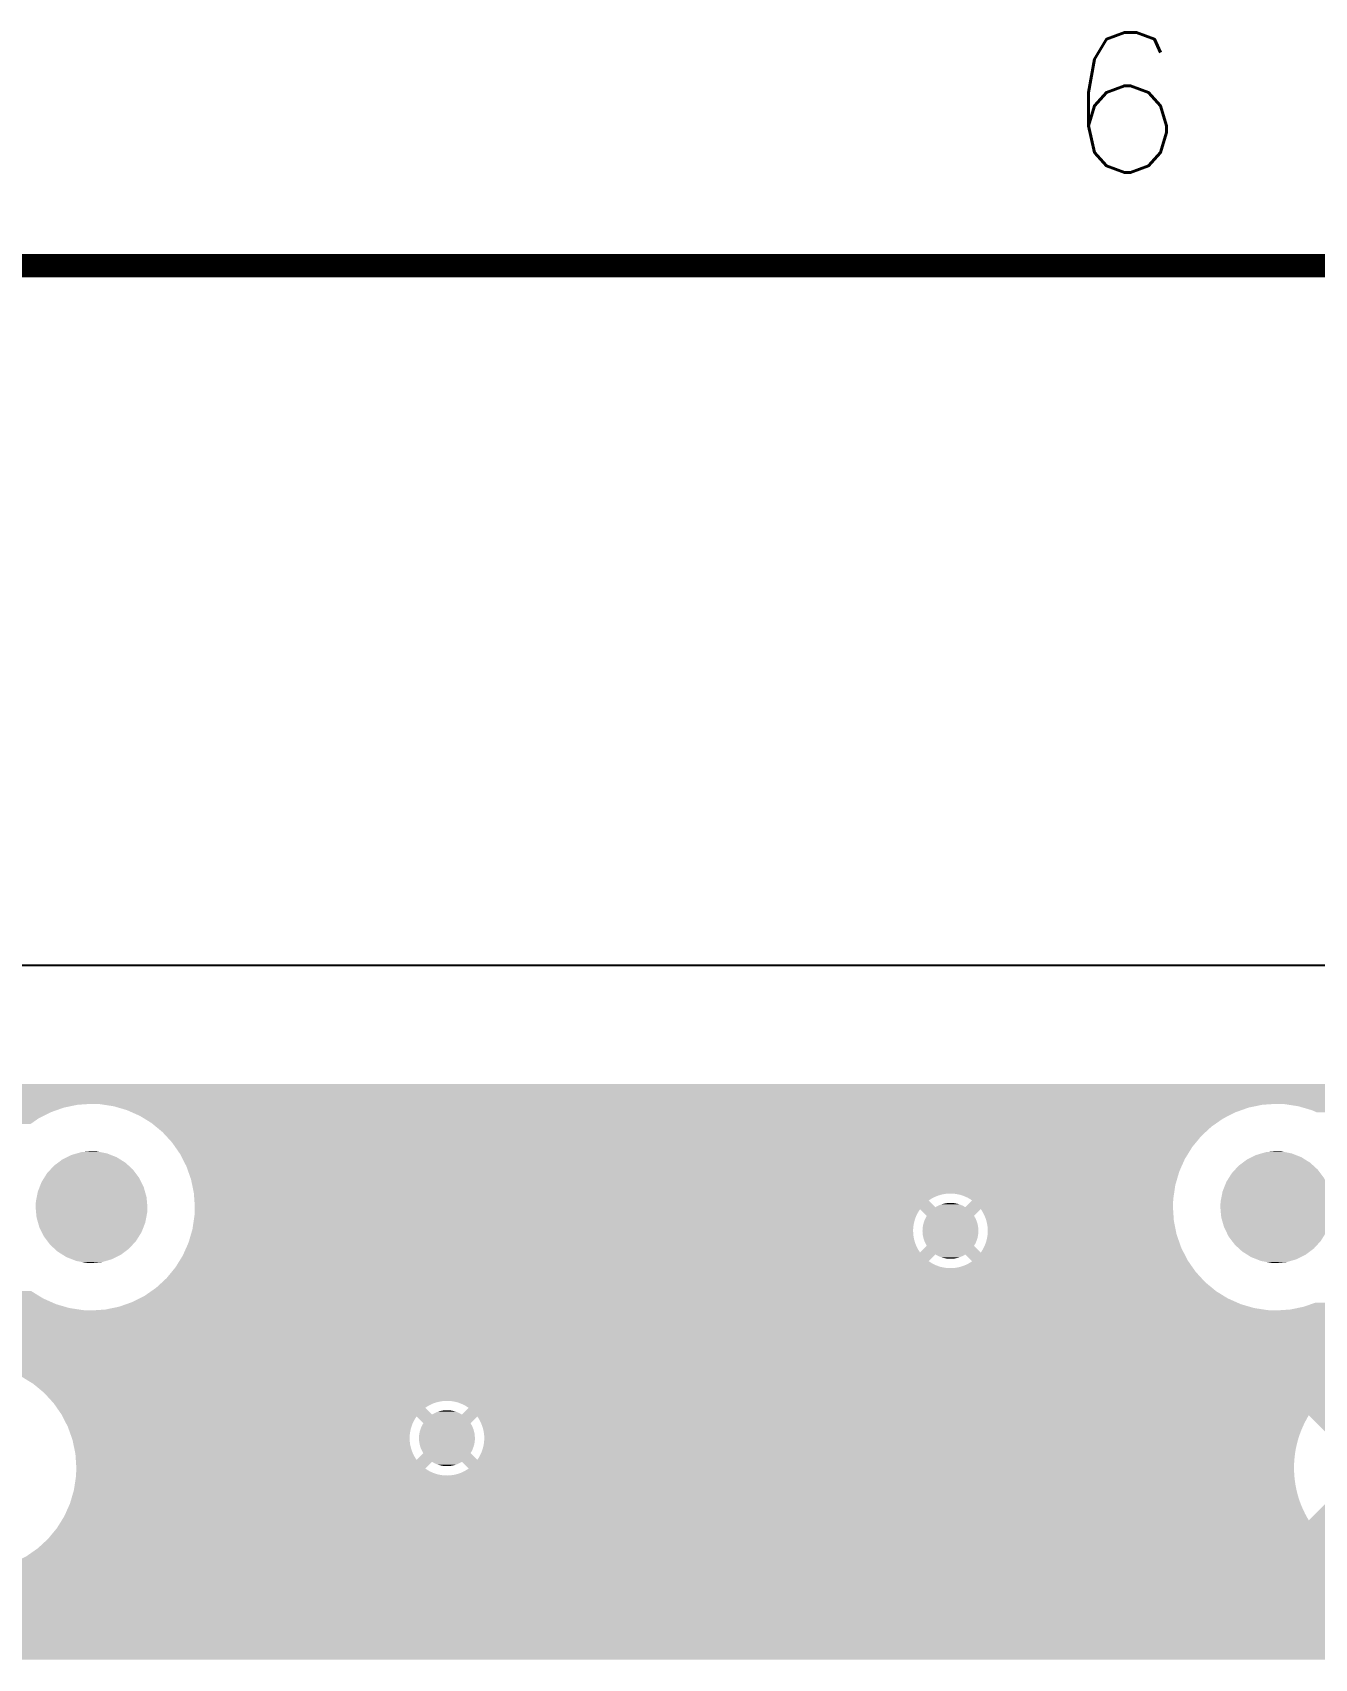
# Model space of a CAD drawing. Extents: x 295 to 953, y 10 to 290.
# Drawn here: x 736.69 to 764.18, y 255.14 to 290 of the extents above; entities that cross this region are included whole.
import ezdxf
from ezdxf.enums import TextEntityAlignment as Align

# ---------------------------------------------------------------- set-up
doc = ezdxf.new("R2010")
doc.units = 0
doc.header["$LTSCALE"] = 5
doc.header["$MEASUREMENT"] = 0
doc.layers.get('0').update_dxf_attribs({"linetype": 'CONTINUOUS', "lineweight": 25})
for name, color, linetype in [('FROMC1', 7, 'CONTINUOUS'), ('문자', 4, 'CONTINUOUS'), ('테두리', 3, 'CONTINUOUS')]:
    doc.layers.add(name, color=color, linetype=linetype)
doc.styles.get("Standard").update_dxf_attribs({"font": 'simplex.shx'})

# ---------------------------------------------------------------- blocks, each defined once
blk = doc.blocks.new('C')
at = {"layer": '테두리', "const_width": 0.5}
blk.add_lwpolyline([(15, 285), (15, 15), (405, 15), (405, 285), (15, 285)], dxfattribs=at)
at = {"layer": '문자'}
blk.add_text('6', height=3, dxfattribs=at).set_placement((283.125, 288.5), align=Align.MIDDLE)

msp = doc.modelspace()

# ---------------------------------------------------------------- linework, layer by layer
at = {"layer": 'FROMC1'}
msp.add_line((794.473, 270), (586.477, 270), dxfattribs=at)
msp.add_line((794.473, 270), (586.477, 270), dxfattribs=at)
for points in [[(728.088, 267.459), (728.088, 267.46), (779.868, 267.459), (779.867, 267.46)], [(728.159, 267.322), (728.088, 267.459), (779.868, 267.322), (779.868, 267.459)], [(728.17, 267.302), (728.159, 267.322), (776.482, 267.302), (776.693, 267.322)], [(728.19, 267.264), (728.17, 267.302), (776.353, 267.264), (776.482, 267.302)], [(728.196, 267.242), (728.19, 267.264), (776.278, 267.242), (776.353, 267.264)], [(728.225, 267.144), (728.196, 267.242), (776.09, 267.144), (776.278, 267.242)], [(728.25, 267.061), (728.225, 267.144), (775.985, 267.061), (776.09, 267.144)], [(728.252, 267.033), (728.25, 267.061), (775.95, 267.033), (775.985, 267.061)], [(728.254, 267.013), (728.252, 267.033), (737.658, 267.013), (737.958, 267.033)], [(728.26, 266.952), (728.254, 267.013), (737.365, 266.952), (737.658, 267.013)], [(738.136, 267.026), (737.958, 267.033), (763.252, 267.026), (763.358, 267.033)], [(738.224, 267.013), (738.136, 267.026), (763.058, 267.013), (763.252, 267.026)], [(738.432, 266.981), (738.224, 267.013), (762.907, 266.981), (763.058, 267.013)], [(763.536, 267.026), (763.358, 267.033), (775.941, 267.026), (775.95, 267.033)], [(763.623, 267.013), (763.536, 267.026), (775.924, 267.013), (775.941, 267.026)], [(763.832, 266.981), (763.623, 267.013), (775.898, 266.981), (775.924, 267.013)], [(728.241, 266.598), (728.257, 266.716), (736.647, 266.598), (736.815, 266.716)], [(728.257, 266.716), (728.269, 266.808), (736.815, 266.716), (736.996, 266.808)], [(728.27, 266.852), (728.26, 266.952), (737.082, 266.852), (737.365, 266.952)], [(728.269, 266.808), (728.27, 266.85), (736.996, 266.808), (737.077, 266.85)], [(728.27, 266.85), (728.27, 266.852), (737.077, 266.85), (737.082, 266.852)], [(738.533, 266.952), (738.432, 266.981), (762.765, 266.952), (762.907, 266.981)], [(738.72, 266.897), (738.533, 266.952), (762.61, 266.897), (762.765, 266.952)], [(738.821, 266.852), (738.72, 266.897), (762.482, 266.852), (762.61, 266.897)], [(738.994, 266.775), (738.821, 266.852), (762.332, 266.775), (762.482, 266.852)], [(739.091, 266.716), (738.994, 266.775), (762.215, 266.716), (762.332, 266.775)], [(739.249, 266.618), (739.091, 266.716), (762.075, 266.618), (762.215, 266.716)], [(764.12, 266.897), (763.832, 266.981), (775.826, 266.897), (775.898, 266.981)], [(764.223, 266.852), (764.12, 266.897), (775.786, 266.852), (775.826, 266.897)], [(739.338, 266.544), (739.249, 266.618), (761.969, 266.544), (762.075, 266.618)], [(739.48, 266.427), (739.338, 266.544), (761.842, 266.427), (761.969, 266.544)], [(739.56, 266.34), (739.48, 266.427), (761.749, 266.34), (761.842, 266.427)], [(739.683, 266.206), (739.56, 266.34), (761.638, 266.206), (761.749, 266.34)], [(737.526, 265.936), (737.643, 265.97), (738.375, 265.936), (738.291, 265.97)], [(737.643, 265.97), (737.738, 265.997), (738.291, 265.97), (738.15, 265.997)], [(737.738, 265.997), (737.896, 266.011), (738.15, 265.997), (738.074, 266.011)], [(737.896, 266.011), (737.958, 266.017), (738.074, 266.011), (737.958, 266.017)], [(739.751, 266.109), (739.683, 266.206), (761.558, 266.109), (761.638, 266.206)], [(739.855, 265.96), (739.751, 266.109), (761.466, 265.96), (761.558, 266.109)], [(762.926, 265.936), (763.043, 265.97), (763.775, 265.936), (763.691, 265.97)], [(763.043, 265.97), (763.138, 265.997), (763.691, 265.97), (763.55, 265.997)], [(763.138, 265.997), (763.296, 266.011), (763.55, 265.997), (763.474, 266.011)], [(763.296, 266.011), (763.358, 266.017), (763.474, 266.011), (763.358, 266.017)], [(737.003, 265.543), (737.076, 265.623), (738.906, 265.543), (738.846, 265.623)], [(737.076, 265.623), (737.152, 265.706), (738.846, 265.623), (738.756, 265.706)], [(737.152, 265.706), (737.241, 265.772), (738.756, 265.706), (738.683, 265.772)], [(737.241, 265.772), (737.328, 265.838), (738.683, 265.772), (738.577, 265.838)], [(737.328, 265.838), (737.431, 265.889), (738.577, 265.838), (738.496, 265.889)], [(737.431, 265.889), (737.526, 265.936), (738.496, 265.889), (738.375, 265.936)], [(739.909, 265.854), (739.855, 265.96), (761.4, 265.854), (761.466, 265.96)], [(739.992, 265.694), (739.909, 265.854), (761.328, 265.694), (761.4, 265.854)], [(740.032, 265.58), (739.992, 265.694), (761.278, 265.58), (761.328, 265.694)], [(762.403, 265.543), (762.476, 265.623), (764.306, 265.543), (764.246, 265.623)], [(762.476, 265.623), (762.552, 265.706), (764.246, 265.623), (764.156, 265.706)], [(762.552, 265.706), (762.641, 265.772), (764.156, 265.706), (764.083, 265.772)], [(762.641, 265.772), (762.728, 265.838), (764.083, 265.772), (763.977, 265.838)], [(762.728, 265.838), (762.831, 265.889), (763.977, 265.838), (763.896, 265.889)], [(762.831, 265.889), (762.926, 265.936), (763.896, 265.889), (763.775, 265.936)], [(736.845, 265.25), (736.886, 265.356), (739.076, 265.25), (739.023, 265.356)], [(736.886, 265.356), (736.943, 265.447), (739.023, 265.356), (738.978, 265.447)], [(736.943, 265.447), (737.003, 265.543), (738.978, 265.447), (738.906, 265.543)], [(740.092, 265.411), (740.032, 265.58), (761.229, 265.411), (761.278, 265.58)], [(740.116, 265.293), (740.092, 265.411), (761.194, 265.293), (761.229, 265.411)], [(740.152, 265.117), (740.116, 265.293), (761.168, 265.117), (761.194, 265.293)], [(762.245, 265.25), (762.286, 265.356), (764.476, 265.25), (764.423, 265.356)], [(762.286, 265.356), (762.343, 265.447), (764.423, 265.356), (764.378, 265.447)], [(762.343, 265.447), (762.403, 265.543), (764.378, 265.447), (764.306, 265.543)], [(736.759, 264.818), (736.764, 264.935), (739.156, 264.818), (739.146, 264.935)], [(736.764, 264.935), (736.784, 265.038), (739.146, 264.935), (739.136, 265.038)], [(736.784, 265.038), (736.806, 265.151), (739.136, 265.038), (739.104, 265.151)], [(736.806, 265.151), (736.845, 265.25), (739.104, 265.151), (739.076, 265.25)], [(740.153, 265.11), (740.152, 265.117), (761.167, 265.11), (761.168, 265.117)], [(740.153, 265.107), (740.153, 265.11), (756.298, 265.107), (756.355, 265.11)], [(740.153, 265.099), (740.153, 265.107), (756.242, 265.099), (756.298, 265.107)], [(740.154, 265.088), (740.153, 265.099), (756.186, 265.088), (756.242, 265.099)], [(740.155, 265.073), (740.154, 265.088), (756.131, 265.073), (756.186, 265.088)], [(740.156, 265.054), (740.155, 265.073), (756.077, 265.054), (756.131, 265.073)], [(740.158, 265.031), (740.156, 265.054), (756.025, 265.031), (756.077, 265.054)], [(740.16, 265.004), (740.158, 265.031), (755.974, 265.004), (756.025, 265.031)], [(740.162, 264.974), (740.16, 265.004), (755.926, 264.974), (755.974, 265.004)], [(740.163, 264.961), (740.162, 264.974), (755.908, 264.961), (755.926, 264.974)], [(740.172, 264.818), (740.163, 264.961), (756.051, 264.818), (755.908, 264.961)], [(756.412, 265.109), (756.355, 265.11), (761.167, 265.109), (761.167, 265.11)], [(756.469, 265.104), (756.412, 265.109), (761.166, 265.104), (761.167, 265.109)], [(756.525, 265.095), (756.469, 265.104), (761.165, 265.095), (761.166, 265.104)], [(756.581, 265.083), (756.525, 265.095), (761.163, 265.083), (761.165, 265.095)], [(756.635, 265.066), (756.581, 265.083), (761.16, 265.066), (761.163, 265.083)], [(756.688, 265.045), (756.635, 265.066), (761.157, 265.045), (761.16, 265.066)], [(756.74, 265.021), (756.688, 265.045), (761.154, 265.021), (761.157, 265.045)], [(756.694, 264.818), (756.837, 264.961), (761.143, 264.818), (761.148, 264.961)], [(756.784, 264.996), (756.74, 265.021), (761.15, 264.996), (761.154, 265.021)], [(756.79, 264.993), (756.784, 264.996), (761.15, 264.993), (761.15, 264.996)], [(756.837, 264.961), (756.79, 264.993), (761.148, 264.961), (761.15, 264.993)], [(762.159, 264.818), (762.164, 264.935), (764.556, 264.818), (764.546, 264.935)], [(762.164, 264.935), (762.184, 265.038), (764.546, 264.935), (764.536, 265.038)], [(762.184, 265.038), (762.206, 265.151), (764.536, 265.038), (764.504, 265.151)], [(762.206, 265.151), (762.245, 265.25), (764.504, 265.151), (764.476, 265.25)], [(736.769, 264.701), (736.759, 264.818), (739.151, 264.701), (739.156, 264.818)], [(736.779, 264.598), (736.769, 264.701), (739.131, 264.598), (739.151, 264.701)], [(736.811, 264.485), (736.779, 264.598), (739.109, 264.485), (739.131, 264.598)], [(740.147, 264.518), (740.155, 264.573), (755.6, 264.518), (755.617, 264.573)], [(740.155, 264.573), (740.163, 264.626), (755.617, 264.573), (755.637, 264.626)], [(740.163, 264.626), (740.165, 264.64), (755.637, 264.626), (755.644, 264.64)], [(740.165, 264.64), (740.167, 264.677), (755.644, 264.64), (755.662, 264.677)], [(740.167, 264.677), (740.169, 264.727), (755.662, 264.677), (755.69, 264.727)], [(740.169, 264.727), (740.171, 264.775), (755.69, 264.727), (755.721, 264.775)], [(740.171, 264.775), (740.172, 264.817), (761.146, 264.775), (761.143, 264.817)], [(740.172, 264.817), (740.172, 264.818), (756.052, 264.817), (756.051, 264.818)], [(740.172, 264.817), (740.172, 264.817), (756.053, 264.817), (756.052, 264.817)], [(755.866, 264.63), (755.721, 264.775), (756.879, 264.63), (757.024, 264.775)], [(755.824, 264.55), (755.841, 264.587), (756.922, 264.55), (756.904, 264.587)], [(755.841, 264.587), (755.845, 264.594), (756.904, 264.587), (756.9, 264.594)], [(755.845, 264.594), (755.866, 264.63), (756.9, 264.594), (756.879, 264.63)], [(756.053, 264.817), (756.081, 264.834), (756.693, 264.817), (756.663, 264.834)], [(756.081, 264.834), (756.096, 264.841), (756.663, 264.834), (756.65, 264.841)], [(756.096, 264.841), (756.125, 264.856), (756.65, 264.841), (756.619, 264.856)], [(756.125, 264.856), (756.141, 264.862), (756.619, 264.856), (756.605, 264.862)], [(756.141, 264.862), (756.171, 264.875), (756.605, 264.862), (756.573, 264.875)], [(756.171, 264.875), (756.188, 264.88), (756.573, 264.875), (756.559, 264.88)], [(756.188, 264.88), (756.218, 264.889), (756.559, 264.88), (756.525, 264.889)], [(756.218, 264.889), (756.236, 264.893), (756.525, 264.889), (756.511, 264.893)], [(756.236, 264.893), (756.266, 264.9), (756.511, 264.893), (756.476, 264.9)], [(756.266, 264.9), (756.285, 264.903), (756.476, 264.9), (756.463, 264.903)], [(756.285, 264.903), (756.315, 264.907), (756.463, 264.903), (756.426, 264.907)], [(756.315, 264.907), (756.339, 264.908), (756.426, 264.907), (756.414, 264.908)], [(756.339, 264.908), (756.365, 264.909), (756.414, 264.908), (756.365, 264.909)], [(756.693, 264.817), (756.694, 264.818), (761.143, 264.817), (761.143, 264.818)], [(757.046, 264.742), (757.024, 264.775), (761.148, 264.742), (761.146, 264.775)], [(757.075, 264.693), (757.046, 264.742), (761.151, 264.693), (761.148, 264.742)], [(757.101, 264.642), (757.075, 264.693), (761.155, 264.642), (761.151, 264.693)], [(757.122, 264.589), (757.101, 264.642), (761.158, 264.589), (761.155, 264.642)], [(757.14, 264.535), (757.122, 264.589), (761.162, 264.535), (761.158, 264.589)], [(762.169, 264.701), (762.159, 264.818), (764.551, 264.701), (764.556, 264.818)], [(762.179, 264.598), (762.169, 264.701), (764.531, 264.598), (764.551, 264.701)], [(762.211, 264.485), (762.179, 264.598), (764.509, 264.485), (764.531, 264.598)], [(736.839, 264.386), (736.811, 264.485), (739.071, 264.386), (739.109, 264.485)], [(736.892, 264.28), (736.839, 264.386), (739.029, 264.28), (739.071, 264.386)], [(736.937, 264.189), (736.892, 264.28), (738.972, 264.189), (739.029, 264.28)], [(740.073, 264.179), (740.09, 264.236), (755.583, 264.179), (755.576, 264.236)], [(740.09, 264.236), (740.106, 264.292), (755.576, 264.236), (755.573, 264.292)], [(740.106, 264.292), (740.121, 264.343), (755.573, 264.292), (755.573, 264.343)], [(740.121, 264.343), (740.122, 264.349), (755.573, 264.343), (755.573, 264.349)], [(740.122, 264.349), (740.13, 264.406), (755.573, 264.349), (755.578, 264.406)], [(740.13, 264.406), (740.139, 264.463), (755.578, 264.406), (755.587, 264.463)], [(740.139, 264.463), (740.147, 264.518), (755.587, 264.463), (755.6, 264.518)], [(755.773, 264.31), (755.775, 264.351), (756.972, 264.31), (756.97, 264.351)], [(755.775, 264.269), (755.773, 264.31), (756.971, 264.269), (756.972, 264.31)], [(755.775, 264.359), (755.78, 264.4), (756.97, 264.359), (756.965, 264.4)], [(755.775, 264.351), (755.775, 264.359), (756.97, 264.351), (756.97, 264.359)], [(755.775, 264.261), (755.775, 264.269), (756.97, 264.261), (756.971, 264.269)], [(755.78, 264.22), (755.775, 264.261), (756.965, 264.22), (756.97, 264.261)], [(755.78, 264.4), (755.782, 264.408), (756.965, 264.4), (756.964, 264.408)], [(755.782, 264.408), (755.789, 264.449), (756.964, 264.408), (756.955, 264.449)], [(755.789, 264.449), (755.792, 264.457), (756.955, 264.449), (756.954, 264.457)], [(755.792, 264.457), (755.803, 264.496), (756.954, 264.457), (756.942, 264.496)], [(755.803, 264.496), (755.806, 264.504), (756.942, 264.496), (756.94, 264.504)], [(755.806, 264.504), (755.82, 264.543), (756.94, 264.504), (756.925, 264.543)], [(755.82, 264.543), (755.824, 264.55), (756.925, 264.543), (756.922, 264.55)], [(757.144, 264.519), (757.14, 264.535), (761.163, 264.519), (761.162, 264.535)], [(757.154, 264.48), (757.144, 264.519), (761.171, 264.48), (761.163, 264.519)], [(757.165, 264.424), (757.154, 264.48), (761.183, 264.424), (761.171, 264.48)], [(757.171, 264.367), (757.165, 264.424), (761.194, 264.367), (761.183, 264.424)], [(757.167, 264.214), (757.168, 264.225), (761.228, 264.214), (761.223, 264.225)], [(757.168, 264.225), (757.172, 264.271), (761.223, 264.225), (761.214, 264.271)], [(757.173, 264.31), (757.171, 264.367), (761.206, 264.31), (761.194, 264.367)], [(757.172, 264.271), (757.173, 264.31), (761.214, 264.271), (761.206, 264.31)], [(762.239, 264.386), (762.211, 264.485), (764.471, 264.386), (764.509, 264.485)], [(762.292, 264.28), (762.239, 264.386), (764.429, 264.28), (764.471, 264.386)], [(762.337, 264.189), (762.292, 264.28), (764.372, 264.189), (764.429, 264.28)], [(737.009, 264.093), (736.937, 264.189), (738.912, 264.093), (738.972, 264.189)], [(737.07, 264.013), (737.009, 264.093), (738.839, 264.013), (738.912, 264.093)], [(737.16, 263.93), (737.07, 264.013), (738.763, 263.93), (738.839, 264.013)], [(737.232, 263.864), (737.16, 263.93), (738.675, 263.864), (738.763, 263.93)], [(739.951, 263.863), (739.973, 263.912), (755.709, 263.863), (755.679, 263.912)], [(739.973, 263.912), (739.996, 263.962), (755.679, 263.912), (755.652, 263.962)], [(739.996, 263.962), (740.019, 264.015), (755.652, 263.962), (755.629, 264.015)], [(740.019, 264.015), (740.037, 264.056), (755.629, 264.015), (755.614, 264.056)], [(740.037, 264.056), (740.041, 264.068), (755.614, 264.056), (755.61, 264.068)], [(740.041, 264.068), (740.057, 264.123), (755.61, 264.068), (755.595, 264.123)], [(740.057, 264.123), (740.073, 264.179), (755.595, 264.123), (755.583, 264.179)], [(755.721, 263.845), (755.866, 263.99), (757.024, 263.845), (756.879, 263.99)], [(755.781, 264.212), (755.78, 264.22), (756.964, 264.212), (756.965, 264.22)], [(755.79, 264.171), (755.781, 264.212), (756.956, 264.171), (756.964, 264.212)], [(755.791, 264.163), (755.79, 264.171), (756.954, 264.163), (756.956, 264.171)], [(755.803, 264.124), (755.791, 264.163), (756.942, 264.124), (756.954, 264.163)], [(755.805, 264.116), (755.803, 264.124), (756.939, 264.116), (756.942, 264.124)], [(755.82, 264.077), (755.805, 264.116), (756.925, 264.077), (756.939, 264.116)], [(755.823, 264.07), (755.82, 264.077), (756.922, 264.07), (756.925, 264.077)], [(755.841, 264.033), (755.823, 264.07), (756.904, 264.033), (756.922, 264.07)], [(755.845, 264.026), (755.841, 264.033), (756.9, 264.026), (756.904, 264.033)], [(755.866, 263.99), (755.845, 264.026), (756.879, 263.99), (756.9, 264.026)], [(757.024, 263.845), (757.055, 263.893), (761.373, 263.845), (761.348, 263.893)], [(757.055, 263.893), (757.083, 263.942), (761.348, 263.893), (761.323, 263.942)], [(757.083, 263.943), (757.108, 263.994), (761.323, 263.943), (761.305, 263.994)], [(757.083, 263.942), (757.083, 263.943), (761.323, 263.942), (761.323, 263.943)], [(757.108, 263.994), (757.128, 264.047), (761.305, 263.994), (761.286, 264.047)], [(757.128, 264.047), (757.145, 264.102), (761.286, 264.047), (761.267, 264.102)], [(757.145, 264.102), (757.158, 264.157), (761.267, 264.102), (761.247, 264.157)], [(757.158, 264.157), (757.167, 264.214), (761.247, 264.157), (761.228, 264.214)], [(762.409, 264.093), (762.337, 264.189), (764.312, 264.093), (764.372, 264.189)], [(762.47, 264.013), (762.409, 264.093), (764.239, 264.013), (764.312, 264.093)], [(762.56, 263.93), (762.47, 264.013), (764.163, 263.93), (764.239, 264.013)], [(762.632, 263.864), (762.56, 263.93), (764.075, 263.864), (764.163, 263.93)], [(737.338, 263.798), (737.232, 263.864), (738.587, 263.798), (738.675, 263.864)], [(737.419, 263.747), (737.338, 263.798), (738.485, 263.747), (738.587, 263.798)], [(737.54, 263.7), (737.419, 263.747), (738.389, 263.7), (738.485, 263.747)], [(737.624, 263.666), (737.54, 263.7), (738.272, 263.666), (738.389, 263.7)], [(737.765, 263.639), (737.624, 263.666), (738.177, 263.639), (738.272, 263.666)], [(737.841, 263.625), (737.765, 263.639), (738.019, 263.625), (738.177, 263.639)], [(737.958, 263.619), (737.841, 263.625), (737.958, 263.619), (738.019, 263.625)], [(739.748, 263.516), (739.755, 263.525), (756.276, 263.516), (756.22, 263.525)], [(739.755, 263.525), (739.757, 263.527), (756.22, 263.525), (756.211, 263.527)], [(739.757, 263.527), (739.764, 263.537), (756.211, 263.527), (756.164, 263.537)], [(739.764, 263.537), (739.774, 263.554), (756.164, 263.537), (756.11, 263.554)], [(739.774, 263.554), (739.787, 263.575), (756.11, 263.554), (756.057, 263.575)], [(739.787, 263.575), (739.802, 263.599), (756.057, 263.575), (756.005, 263.599)], [(739.802, 263.599), (739.819, 263.627), (756.005, 263.599), (755.956, 263.627)], [(739.819, 263.627), (739.839, 263.659), (755.956, 263.627), (755.908, 263.659)], [(739.839, 263.659), (739.915, 263.782), (755.908, 263.659), (756.031, 263.782)], [(739.915, 263.782), (739.925, 263.803), (756.031, 263.782), (756.052, 263.803)], [(739.925, 263.803), (739.943, 263.845), (761.395, 263.803), (761.373, 263.845)], [(739.925, 263.803), (739.925, 263.803), (756.052, 263.803), (756.053, 263.803)], [(739.943, 263.845), (739.951, 263.863), (755.721, 263.845), (755.709, 263.863)], [(756.082, 263.786), (756.053, 263.803), (756.664, 263.786), (756.693, 263.803)], [(756.095, 263.779), (756.082, 263.786), (756.649, 263.779), (756.664, 263.786)], [(756.126, 263.764), (756.095, 263.779), (756.62, 263.764), (756.649, 263.779)], [(756.14, 263.758), (756.126, 263.764), (756.604, 263.758), (756.62, 263.764)], [(756.172, 263.745), (756.14, 263.758), (756.574, 263.745), (756.604, 263.758)], [(756.186, 263.74), (756.172, 263.745), (756.557, 263.74), (756.574, 263.745)], [(756.22, 263.731), (756.186, 263.74), (756.527, 263.731), (756.557, 263.74)], [(756.234, 263.727), (756.22, 263.731), (756.509, 263.727), (756.527, 263.731)], [(756.269, 263.72), (756.234, 263.727), (756.479, 263.72), (756.509, 263.727)], [(756.282, 263.717), (756.269, 263.72), (756.46, 263.717), (756.479, 263.72)], [(756.319, 263.713), (756.282, 263.717), (756.43, 263.713), (756.46, 263.717)], [(756.331, 263.712), (756.319, 263.713), (756.406, 263.712), (756.43, 263.713)], [(756.38, 263.711), (756.331, 263.712), (756.38, 263.711), (756.406, 263.712)], [(756.504, 263.521), (756.559, 263.532), (761.568, 263.521), (761.56, 263.532)], [(756.559, 263.532), (756.614, 263.547), (761.56, 263.532), (761.55, 263.547)], [(756.614, 263.547), (756.668, 263.566), (761.55, 263.547), (761.536, 263.566)], [(756.668, 263.566), (756.72, 263.589), (761.536, 263.566), (761.52, 263.589)], [(756.82, 263.676), (756.693, 263.803), (761.46, 263.676), (761.395, 263.803)], [(756.72, 263.589), (756.771, 263.616), (761.52, 263.589), (761.502, 263.616)], [(756.771, 263.616), (756.819, 263.646), (761.502, 263.616), (761.481, 263.646)], [(756.819, 263.646), (756.837, 263.659), (761.481, 263.646), (761.472, 263.659)], [(756.837, 263.659), (756.82, 263.676), (761.472, 263.659), (761.46, 263.676)], [(762.738, 263.798), (762.632, 263.864), (763.987, 263.798), (764.075, 263.864)], [(762.819, 263.747), (762.738, 263.798), (763.885, 263.747), (763.987, 263.798)], [(762.94, 263.7), (762.819, 263.747), (763.789, 263.7), (763.885, 263.747)], [(763.024, 263.666), (762.94, 263.7), (763.672, 263.666), (763.789, 263.7)], [(763.165, 263.639), (763.024, 263.666), (763.577, 263.639), (763.672, 263.666)], [(763.241, 263.625), (763.165, 263.639), (763.419, 263.625), (763.577, 263.639)], [(763.358, 263.619), (763.241, 263.625), (763.358, 263.619), (763.419, 263.625)], [(739.346, 263.092), (739.473, 263.209), (761.977, 263.092), (761.835, 263.209)], [(739.473, 263.209), (739.566, 263.295), (761.835, 263.209), (761.756, 263.295)], [(739.566, 263.295), (739.677, 263.43), (761.756, 263.295), (761.632, 263.43)], [(739.677, 263.43), (739.743, 263.51), (761.632, 263.43), (761.576, 263.51)], [(739.743, 263.51), (739.744, 263.511), (756.39, 263.51), (756.333, 263.511)], [(739.744, 263.511), (739.748, 263.516), (756.333, 263.511), (756.276, 263.516)], [(756.39, 263.51), (756.447, 263.513), (761.576, 263.51), (761.573, 263.513)], [(756.447, 263.513), (756.504, 263.521), (761.573, 263.513), (761.568, 263.521)], [(698.193, 262.784), (698.343, 262.861), (737.094, 262.784), (736.921, 262.861)], [(698.343, 262.861), (698.46, 262.92), (736.921, 262.861), (736.824, 262.92)], [(698.46, 262.92), (698.6, 263.018), (736.824, 262.92), (736.666, 263.018)], [(738.833, 262.784), (738.983, 262.861), (762.494, 262.784), (762.321, 262.861)], [(738.983, 262.861), (739.1, 262.92), (762.321, 262.861), (762.224, 262.92)], [(739.1, 262.92), (739.24, 263.018), (762.224, 262.92), (762.066, 263.018)], [(739.24, 263.018), (739.346, 263.092), (762.066, 263.018), (761.977, 263.092)], [(659.345, 262.597), (659.345, 262.603), (774.536, 262.597), (774.516, 262.603)], [(659.345, 262.568), (659.345, 262.597), (774.746, 262.568), (774.536, 262.597)], [(659.345, 262.242), (659.345, 262.568), (779.868, 262.242), (779.868, 262.568)], [(659.345, 262.568), (659.345, 262.568), (774.788, 262.568), (774.746, 262.568)], [(697.318, 262.603), (697.423, 262.61), (737.958, 262.603), (737.779, 262.61)], [(697.423, 262.61), (697.617, 262.623), (737.779, 262.61), (737.692, 262.623)], [(697.617, 262.623), (697.768, 262.655), (737.692, 262.623), (737.483, 262.655)], [(697.768, 262.655), (697.91, 262.684), (737.483, 262.655), (737.382, 262.684)], [(697.91, 262.684), (698.065, 262.739), (737.382, 262.684), (737.195, 262.739)], [(698.065, 262.739), (698.193, 262.784), (737.195, 262.739), (737.094, 262.784)], [(737.958, 262.603), (738.063, 262.61), (763.358, 262.603), (763.179, 262.61)], [(738.063, 262.61), (738.257, 262.623), (763.179, 262.61), (763.092, 262.623)], [(738.257, 262.623), (738.408, 262.655), (763.092, 262.623), (762.883, 262.655)], [(738.408, 262.655), (738.55, 262.684), (762.883, 262.655), (762.782, 262.684)], [(738.55, 262.684), (738.705, 262.739), (762.782, 262.684), (762.595, 262.739)], [(738.705, 262.739), (738.833, 262.784), (762.595, 262.739), (762.494, 262.784)], [(763.358, 262.603), (763.657, 262.623), (774.516, 262.603), (774.456, 262.623)], [(763.657, 262.623), (763.855, 262.664), (774.456, 262.623), (774.335, 262.664)], [(763.855, 262.664), (763.95, 262.684), (774.335, 262.664), (774.3, 262.684)], [(763.95, 262.684), (764.192, 262.769), (774.3, 262.684), (774.151, 262.769)], [(659.345, 262.222), (659.345, 262.242), (776.482, 262.222), (776.693, 262.242)], [(659.345, 262.162), (659.345, 262.222), (776.278, 262.162), (776.482, 262.222)], [(659.345, 262.064), (659.345, 262.162), (776.09, 262.064), (776.278, 262.162)], [(659.345, 261.933), (659.345, 262.064), (775.924, 261.933), (776.09, 262.064)], [(659.345, 261.772), (659.345, 261.933), (775.786, 261.772), (775.924, 261.933)], [(659.345, 261.588), (659.345, 261.772), (775.682, 261.588), (775.786, 261.772)], [(659.345, 261.445), (659.345, 261.588), (775.634, 261.445), (775.682, 261.588)], [(735.596, 261.438), (735.418, 261.445), (775.631, 261.438), (775.634, 261.445)], [(735.892, 261.393), (735.596, 261.438), (775.616, 261.393), (775.631, 261.438)], [(735.908, 261.389), (735.892, 261.393), (775.615, 261.389), (775.616, 261.393)], [(735.92, 261.385), (735.908, 261.389), (765.769, 261.385), (765.863, 261.389)], [(735.947, 261.378), (735.92, 261.385), (765.676, 261.378), (765.769, 261.385)], [(735.986, 261.366), (735.947, 261.378), (765.583, 261.366), (765.676, 261.378)], [(736.04, 261.35), (735.986, 261.366), (765.49, 261.35), (765.583, 261.366)], [(736.108, 261.331), (736.04, 261.35), (765.399, 261.331), (765.49, 261.35)], [(736.18, 261.309), (736.108, 261.331), (765.318, 261.309), (765.399, 261.331)], [(736.186, 261.307), (736.18, 261.309), (765.308, 261.307), (765.318, 261.309)], [(736.247, 261.279), (736.186, 261.307), (765.219, 261.279), (765.308, 261.307)], [(736.318, 261.248), (736.247, 261.279), (765.13, 261.248), (765.219, 261.279)], [(736.397, 261.213), (736.318, 261.248), (765.044, 261.213), (765.13, 261.248)], [(736.454, 261.187), (736.397, 261.213), (764.988, 261.187), (765.044, 261.213)], [(736.476, 261.174), (736.454, 261.187), (764.958, 261.174), (764.988, 261.187)], [(736.544, 261.131), (736.476, 261.174), (764.875, 261.131), (764.958, 261.174)], [(736.619, 261.085), (736.544, 261.131), (764.793, 261.085), (764.875, 261.131)], [(736.639, 261.073), (736.619, 261.085), (764.773, 261.073), (764.793, 261.085)], [(736.709, 261.03), (736.639, 261.073), (764.816, 261.03), (764.773, 261.073)], [(736.94, 260.839), (736.709, 261.03), (765.007, 260.839), (764.816, 261.03)], [(737.068, 260.7), (736.94, 260.839), (765.146, 260.7), (765.007, 260.839)], [(737.1, 260.665), (737.068, 260.7), (775.695, 260.665), (775.676, 260.7)], [(737.103, 260.662), (737.1, 260.665), (745.503, 260.662), (745.56, 260.665)], [(737.11, 260.654), (737.103, 260.662), (745.447, 260.654), (745.503, 260.662)], [(737.121, 260.643), (737.11, 260.654), (745.391, 260.643), (745.447, 260.654)], [(737.135, 260.628), (737.121, 260.643), (745.336, 260.628), (745.391, 260.643)], [(737.143, 260.618), (737.135, 260.628), (745.309, 260.618), (745.336, 260.628)], [(737.15, 260.609), (737.143, 260.618), (745.282, 260.609), (745.309, 260.618)], [(737.166, 260.586), (737.15, 260.609), (745.23, 260.586), (745.282, 260.609)], [(737.185, 260.559), (737.166, 260.586), (745.179, 260.559), (745.23, 260.586)], [(737.206, 260.529), (737.185, 260.559), (745.131, 260.529), (745.179, 260.559)], [(737.215, 260.516), (737.206, 260.529), (745.113, 260.516), (745.131, 260.529)], [(737.315, 260.372), (737.215, 260.516), (745.257, 260.372), (745.113, 260.516)], [(745.258, 260.372), (745.286, 260.389), (745.898, 260.372), (745.868, 260.389)], [(745.286, 260.389), (745.301, 260.396), (745.868, 260.389), (745.855, 260.396)], [(745.301, 260.396), (745.33, 260.411), (745.855, 260.396), (745.824, 260.411)], [(745.33, 260.411), (745.346, 260.417), (745.824, 260.411), (745.81, 260.417)], [(745.346, 260.417), (745.376, 260.43), (745.81, 260.417), (745.778, 260.43)], [(745.376, 260.43), (745.393, 260.435), (745.778, 260.43), (745.764, 260.435)], [(745.393, 260.435), (745.423, 260.444), (745.764, 260.435), (745.73, 260.444)], [(745.423, 260.444), (745.441, 260.448), (745.73, 260.444), (745.716, 260.448)], [(745.441, 260.448), (745.471, 260.455), (745.716, 260.448), (745.681, 260.455)], [(745.471, 260.455), (745.49, 260.458), (745.681, 260.455), (745.668, 260.458)], [(745.49, 260.458), (745.52, 260.462), (745.668, 260.458), (745.631, 260.462)], [(745.52, 260.462), (745.544, 260.463), (745.631, 260.462), (745.619, 260.463)], [(745.544, 260.463), (745.57, 260.464), (745.619, 260.463), (745.57, 260.464)], [(745.617, 260.664), (745.56, 260.665), (775.695, 260.664), (775.695, 260.665)], [(745.674, 260.659), (745.617, 260.664), (775.697, 260.659), (775.695, 260.664)], [(745.73, 260.65), (745.674, 260.659), (775.702, 260.65), (775.697, 260.659)], [(745.786, 260.638), (745.73, 260.65), (775.709, 260.638), (775.702, 260.65)], [(745.84, 260.621), (745.786, 260.638), (775.717, 260.621), (775.709, 260.638)], [(745.893, 260.6), (745.84, 260.621), (775.728, 260.6), (775.717, 260.621)], [(745.945, 260.576), (745.893, 260.6), (775.741, 260.576), (775.728, 260.6)], [(745.898, 260.372), (746.042, 260.516), (775.891, 260.372), (775.776, 260.516)], [(745.995, 260.548), (745.945, 260.576), (775.755, 260.548), (775.741, 260.576)], [(746.017, 260.533), (745.995, 260.548), (775.763, 260.533), (775.755, 260.548)], [(746.042, 260.516), (746.017, 260.533), (775.776, 260.516), (775.763, 260.533)], [(737.318, 260.367), (737.315, 260.372), (775.895, 260.367), (775.891, 260.372)], [(737.315, 260.372), (737.315, 260.372), (745.258, 260.372), (745.257, 260.372)], [(737.324, 260.355), (737.318, 260.367), (775.909, 260.355), (775.895, 260.367)], [(737.337, 260.33), (737.324, 260.355), (764.04, 260.33), (764.055, 260.355)], [(737.361, 260.282), (737.337, 260.33), (744.895, 260.282), (744.926, 260.33)], [(737.387, 260.232), (737.361, 260.282), (744.867, 260.232), (744.895, 260.282)], [(737.413, 260.181), (737.387, 260.232), (744.842, 260.181), (744.867, 260.232)], [(737.441, 260.128), (737.413, 260.181), (744.822, 260.128), (744.842, 260.181)], [(737.452, 260.106), (737.441, 260.128), (744.815, 260.106), (744.822, 260.128)], [(737.463, 260.073), (737.452, 260.106), (744.805, 260.073), (744.815, 260.106)], [(737.483, 260.018), (737.463, 260.073), (744.792, 260.018), (744.805, 260.073)], [(745.071, 260.185), (744.926, 260.33), (746.084, 260.185), (746.229, 260.33)], [(744.997, 260.012), (745.008, 260.051), (746.159, 260.012), (746.147, 260.051)], [(745.008, 260.051), (745.011, 260.059), (746.147, 260.051), (746.145, 260.059)], [(745.011, 260.059), (745.025, 260.098), (746.145, 260.059), (746.13, 260.098)], [(745.025, 260.098), (745.029, 260.105), (746.13, 260.098), (746.127, 260.105)], [(745.029, 260.105), (745.046, 260.142), (746.127, 260.105), (746.109, 260.142)], [(745.046, 260.142), (745.05, 260.149), (746.109, 260.142), (746.105, 260.149)], [(745.05, 260.149), (745.071, 260.185), (746.105, 260.149), (746.084, 260.185)], [(746.251, 260.297), (746.229, 260.33), (764.021, 260.297), (764.04, 260.33)], [(746.265, 260.274), (746.251, 260.297), (764.008, 260.274), (764.021, 260.297)], [(746.28, 260.248), (746.265, 260.274), (763.994, 260.248), (764.008, 260.274)], [(746.306, 260.197), (746.28, 260.248), (763.967, 260.197), (763.994, 260.248)], [(746.308, 260.191), (746.306, 260.197), (763.964, 260.191), (763.967, 260.197)], [(746.327, 260.144), (746.308, 260.191), (763.942, 260.144), (763.964, 260.191)], [(746.34, 260.106), (746.327, 260.144), (763.924, 260.106), (763.942, 260.144)], [(746.345, 260.09), (746.34, 260.106), (763.918, 260.09), (763.924, 260.106)], [(746.359, 260.035), (746.345, 260.09), (763.894, 260.035), (763.918, 260.09)], [(764.428, 259.982), (764.055, 260.355), (767.368, 259.982), (767.74, 260.355)], [(737.503, 259.961), (737.483, 260.018), (744.783, 259.961), (744.792, 260.018)], [(737.523, 259.904), (737.503, 259.961), (744.778, 259.904), (744.783, 259.961)], [(737.543, 259.847), (737.523, 259.904), (744.778, 259.847), (744.778, 259.904)], [(737.552, 259.823), (737.543, 259.847), (744.779, 259.823), (744.778, 259.847)], [(737.558, 259.791), (737.552, 259.823), (744.781, 259.791), (744.779, 259.823)], [(737.57, 259.734), (737.558, 259.791), (744.788, 259.734), (744.781, 259.791)], [(737.581, 259.678), (737.57, 259.734), (744.8, 259.678), (744.788, 259.734)], [(744.978, 259.865), (744.98, 259.906), (746.177, 259.865), (746.175, 259.906)], [(744.98, 259.824), (744.978, 259.865), (746.176, 259.824), (746.177, 259.865)], [(744.98, 259.914), (744.985, 259.955), (746.175, 259.914), (746.17, 259.955)], [(744.98, 259.906), (744.98, 259.914), (746.175, 259.906), (746.175, 259.914)], [(744.98, 259.816), (744.98, 259.824), (746.175, 259.816), (746.176, 259.824)], [(744.985, 259.775), (744.98, 259.816), (746.17, 259.775), (746.175, 259.816)], [(744.985, 259.955), (744.987, 259.963), (746.17, 259.955), (746.169, 259.963)], [(744.986, 259.767), (744.985, 259.775), (746.169, 259.767), (746.17, 259.775)], [(744.995, 259.726), (744.986, 259.767), (746.161, 259.726), (746.169, 259.767)], [(744.987, 259.963), (744.994, 260.004), (746.169, 259.963), (746.16, 260.004)], [(744.994, 260.004), (744.997, 260.012), (746.16, 260.004), (746.159, 260.012)], [(744.996, 259.718), (744.995, 259.726), (746.159, 259.718), (746.161, 259.726)], [(745.008, 259.679), (744.996, 259.718), (746.147, 259.679), (746.159, 259.718)], [(746.351, 259.661), (746.363, 259.712), (763.782, 259.661), (763.794, 259.712)], [(746.362, 260.019), (746.359, 260.035), (763.888, 260.019), (763.894, 260.035)], [(746.37, 259.979), (746.362, 260.019), (763.873, 259.979), (763.888, 260.019)], [(746.363, 259.712), (746.369, 259.752), (763.794, 259.712), (763.803, 259.752)], [(746.369, 259.752), (746.372, 259.769), (763.803, 259.752), (763.807, 259.769)], [(746.375, 259.932), (746.37, 259.979), (763.856, 259.932), (763.873, 259.979)], [(746.372, 259.769), (746.377, 259.826), (763.807, 259.769), (763.823, 259.826)], [(746.376, 259.922), (746.375, 259.932), (763.853, 259.922), (763.856, 259.932)], [(746.378, 259.865), (746.376, 259.922), (763.834, 259.865), (763.853, 259.922)], [(746.377, 259.842), (746.378, 259.865), (763.827, 259.842), (763.834, 259.865)], [(746.377, 259.826), (746.377, 259.842), (763.823, 259.826), (763.827, 259.842)], [(737.593, 259.623), (737.581, 259.678), (744.815, 259.623), (744.8, 259.678)], [(737.604, 259.57), (737.593, 259.623), (744.834, 259.57), (744.815, 259.623)], [(737.612, 259.529), (737.604, 259.57), (744.852, 259.529), (744.834, 259.57)], [(737.613, 259.517), (737.612, 259.529), (744.857, 259.517), (744.852, 259.529)], [(737.616, 259.467), (737.613, 259.517), (744.884, 259.467), (744.857, 259.517)], [(737.62, 259.418), (737.616, 259.467), (744.914, 259.418), (744.884, 259.467)], [(737.621, 259.4), (737.62, 259.418), (744.926, 259.4), (744.914, 259.418)], [(737.622, 259.382), (737.621, 259.4), (763.744, 259.382), (763.746, 259.4)], [(737.624, 259.358), (737.622, 259.382), (763.743, 259.358), (763.744, 259.382)], [(737.632, 259.23), (737.624, 259.358), (745.129, 259.23), (745.257, 259.358)], [(737.624, 259.358), (737.624, 259.358), (745.257, 259.358), (745.258, 259.358)], [(744.926, 259.4), (745.071, 259.545), (746.229, 259.4), (746.084, 259.545)], [(745.01, 259.671), (745.008, 259.679), (746.144, 259.671), (746.147, 259.679)], [(745.025, 259.632), (745.01, 259.671), (746.13, 259.632), (746.144, 259.671)], [(745.028, 259.625), (745.025, 259.632), (746.127, 259.625), (746.13, 259.632)], [(745.046, 259.588), (745.028, 259.625), (746.109, 259.588), (746.127, 259.625)], [(745.05, 259.581), (745.046, 259.588), (746.105, 259.581), (746.109, 259.588)], [(745.071, 259.545), (745.05, 259.581), (746.084, 259.545), (746.105, 259.581)], [(745.287, 259.341), (745.258, 259.358), (745.869, 259.341), (745.898, 259.358)], [(745.967, 259.289), (745.898, 259.358), (763.739, 259.289), (763.743, 259.358)], [(746.229, 259.4), (746.26, 259.448), (763.746, 259.4), (763.75, 259.448)], [(746.26, 259.448), (746.276, 259.476), (763.75, 259.448), (763.753, 259.476)], [(746.276, 259.476), (746.288, 259.498), (763.753, 259.476), (763.756, 259.498)], [(746.288, 259.498), (746.313, 259.549), (763.756, 259.498), (763.763, 259.549)], [(746.313, 259.549), (746.32, 259.568), (763.763, 259.549), (763.765, 259.568)], [(746.32, 259.568), (746.333, 259.602), (763.765, 259.568), (763.771, 259.602)], [(746.333, 259.602), (746.35, 259.657), (763.771, 259.602), (763.781, 259.657)], [(746.35, 259.657), (746.351, 259.661), (763.781, 259.657), (763.782, 259.661)], [(737.61, 258.95), (737.624, 259.043), (763.757, 258.95), (763.747, 259.043)], [(737.624, 259.043), (737.625, 259.052), (763.747, 259.043), (763.746, 259.052)], [(737.625, 259.052), (737.626, 259.065), (763.746, 259.052), (763.745, 259.065)], [(737.626, 259.08), (737.627, 259.092), (745.425, 259.08), (745.369, 259.092)], [(737.626, 259.071), (737.626, 259.08), (745.481, 259.071), (745.425, 259.08)], [(737.626, 259.066), (737.626, 259.071), (745.538, 259.066), (745.481, 259.071)], [(737.626, 259.065), (737.626, 259.066), (745.595, 259.065), (745.538, 259.066)], [(737.627, 259.092), (737.628, 259.109), (745.369, 259.092), (745.315, 259.109)], [(737.628, 259.13), (737.629, 259.154), (745.262, 259.13), (745.21, 259.154)], [(737.628, 259.109), (737.628, 259.13), (745.315, 259.109), (745.262, 259.13)], [(737.629, 259.154), (737.631, 259.182), (745.21, 259.154), (745.161, 259.182)], [(737.631, 259.182), (737.632, 259.214), (745.161, 259.182), (745.113, 259.214)], [(737.632, 259.214), (737.632, 259.23), (745.113, 259.214), (745.129, 259.23)], [(745.3, 259.334), (745.287, 259.341), (745.854, 259.334), (745.869, 259.341)], [(745.331, 259.319), (745.3, 259.334), (745.825, 259.319), (745.854, 259.334)], [(745.345, 259.313), (745.331, 259.319), (745.809, 259.313), (745.825, 259.319)], [(745.377, 259.3), (745.345, 259.313), (745.779, 259.3), (745.809, 259.313)], [(745.391, 259.295), (745.377, 259.3), (745.762, 259.295), (745.779, 259.3)], [(745.425, 259.286), (745.391, 259.295), (745.732, 259.286), (745.762, 259.295)], [(745.439, 259.282), (745.425, 259.286), (745.714, 259.282), (745.732, 259.286)], [(745.474, 259.275), (745.439, 259.282), (745.684, 259.275), (745.714, 259.282)], [(745.487, 259.272), (745.474, 259.275), (745.665, 259.272), (745.684, 259.275)], [(745.524, 259.268), (745.487, 259.272), (745.635, 259.268), (745.665, 259.272)], [(745.536, 259.267), (745.524, 259.268), (745.611, 259.267), (745.635, 259.268)], [(745.585, 259.266), (745.536, 259.267), (745.585, 259.266), (745.611, 259.267)], [(745.595, 259.065), (745.652, 259.068), (763.745, 259.065), (763.745, 259.068)], [(745.652, 259.068), (745.709, 259.076), (763.745, 259.068), (763.745, 259.076)], [(745.709, 259.076), (745.764, 259.087), (763.745, 259.076), (763.744, 259.087)], [(745.764, 259.087), (745.819, 259.102), (763.744, 259.087), (763.743, 259.102)], [(745.819, 259.102), (745.873, 259.121), (763.743, 259.102), (763.742, 259.121)], [(745.873, 259.121), (745.907, 259.136), (763.742, 259.121), (763.741, 259.136)], [(745.907, 259.136), (745.925, 259.144), (763.741, 259.136), (763.74, 259.144)], [(745.925, 259.144), (745.976, 259.171), (763.74, 259.144), (763.74, 259.171)], [(746.026, 259.23), (745.967, 259.289), (763.739, 259.23), (763.739, 259.289)], [(745.976, 259.171), (746.024, 259.201), (763.74, 259.171), (763.739, 259.201)], [(746.024, 259.201), (746.042, 259.214), (763.739, 259.201), (763.739, 259.214)], [(746.042, 259.214), (746.026, 259.23), (763.739, 259.214), (763.739, 259.23)], [(737.531, 258.584), (737.557, 258.674), (763.837, 258.584), (763.811, 258.674)], [(737.557, 258.674), (737.581, 258.755), (763.811, 258.674), (763.792, 258.755)], [(737.581, 258.755), (737.582, 258.765), (763.792, 258.755), (763.789, 258.765)], [(737.582, 258.765), (737.596, 258.857), (763.789, 258.765), (763.771, 258.857)], [(737.596, 258.857), (737.61, 258.95), (763.771, 258.857), (763.757, 258.95)], [(737.395, 258.238), (737.432, 258.322), (763.98, 258.238), (763.939, 258.322)], [(737.432, 258.322), (737.471, 258.408), (763.939, 258.322), (763.901, 258.408)], [(737.471, 258.408), (737.497, 258.468), (763.901, 258.408), (763.878, 258.468)], [(737.497, 258.468), (737.505, 258.496), (763.878, 258.468), (763.867, 258.496)], [(737.505, 258.496), (737.531, 258.584), (763.867, 258.496), (763.837, 258.584)], [(764.055, 258.105), (764.428, 258.478), (767.741, 258.105), (767.368, 258.478)], [(737.217, 257.939), (737.251, 257.993), (773.901, 257.939), (773.858, 257.993)], [(737.251, 257.993), (737.32, 258.105), (773.858, 257.993), (773.8, 258.105)], [(737.32, 258.105), (737.352, 258.156), (764.055, 258.105), (764.025, 258.156)], [(737.352, 258.156), (737.375, 258.194), (764.025, 258.156), (764.004, 258.194)], [(737.375, 258.194), (737.395, 258.238), (764.004, 258.194), (763.98, 258.238)], [(736.806, 257.504), (737.026, 257.707), (764.89, 257.504), (765.093, 257.707)], [(737.026, 257.707), (737.069, 257.76), (765.093, 257.707), (765.146, 257.76)], [(737.069, 257.76), (737.125, 257.827), (774.068, 257.76), (773.99, 257.827)], [(737.125, 257.827), (737.217, 257.939), (773.99, 257.827), (773.901, 257.939)], [(736.342, 257.221), (736.412, 257.257), (765.108, 257.221), (765.022, 257.257)], [(736.412, 257.257), (736.49, 257.296), (765.022, 257.257), (764.937, 257.296)], [(736.49, 257.296), (736.56, 257.332), (764.937, 257.296), (764.868, 257.332)], [(736.56, 257.332), (736.571, 257.34), (764.868, 257.332), (764.854, 257.34)], [(736.571, 257.34), (736.638, 257.387), (764.854, 257.34), (764.773, 257.387)], [(736.638, 257.387), (736.806, 257.504), (764.773, 257.387), (764.89, 257.504)], [(659.345, 255.585), (659.345, 257.015), (779.868, 255.585), (779.868, 257.015)], [(735.418, 257.015), (735.717, 257.035), (779.868, 257.015), (779.868, 257.035)], [(735.717, 257.035), (735.891, 257.071), (779.868, 257.035), (779.868, 257.071)], [(735.891, 257.071), (735.893, 257.072), (765.932, 257.071), (765.839, 257.072)], [(735.893, 257.072), (735.916, 257.076), (765.839, 257.072), (765.745, 257.076)], [(735.916, 257.076), (735.957, 257.085), (765.745, 257.076), (765.652, 257.085)], [(735.957, 257.085), (736.01, 257.096), (765.652, 257.085), (765.572, 257.096)], [(736.01, 257.096), (736.015, 257.098), (765.572, 257.096), (765.559, 257.098)], [(736.015, 257.098), (736.063, 257.114), (765.559, 257.098), (765.467, 257.114)], [(736.063, 257.114), (736.121, 257.135), (765.467, 257.114), (765.376, 257.135)], [(736.121, 257.135), (736.191, 257.16), (765.376, 257.135), (765.285, 257.16)], [(736.191, 257.16), (736.272, 257.188), (765.285, 257.16), (765.196, 257.188)], [(736.272, 257.188), (736.293, 257.196), (765.196, 257.188), (765.176, 257.196)], [(736.293, 257.196), (736.342, 257.221), (765.176, 257.196), (765.108, 257.221)], [(663.702, 255.584), (663.645, 255.585), (779.868, 255.584), (779.868, 255.585)], [(663.759, 255.579), (663.702, 255.584), (779.868, 255.579), (779.868, 255.584)], [(663.815, 255.57), (663.759, 255.579), (779.868, 255.57), (779.868, 255.579)], [(663.871, 255.558), (663.815, 255.57), (779.868, 255.558), (779.868, 255.57)], [(663.925, 255.541), (663.871, 255.558), (779.868, 255.541), (779.868, 255.558)], [(663.978, 255.52), (663.925, 255.541), (779.868, 255.52), (779.868, 255.541)], [(664.03, 255.496), (663.978, 255.52), (779.868, 255.496), (779.868, 255.52)], [(659.345, 255.25), (659.345, 255.292), (779.868, 255.25), (779.868, 255.292)], [(663.983, 255.292), (664.127, 255.436), (779.868, 255.292), (779.868, 255.436)], [(664.08, 255.468), (664.03, 255.496), (779.868, 255.468), (779.868, 255.496)], [(664.127, 255.436), (664.08, 255.468), (779.868, 255.436), (779.868, 255.468)], [(664.336, 255.217), (664.314, 255.25), (779.868, 255.217), (779.868, 255.25)], [(664.365, 255.168), (664.336, 255.217), (779.868, 255.168), (779.868, 255.217)], [(664.391, 255.117), (664.365, 255.168), (779.868, 255.117), (779.868, 255.168)]]:
    msp.add_solid(points, dxfattribs=at)

# ---------------------------------------------------------------- block references
msp.add_blockref('C', (476.978, 0))

doc.saveas('drawing.dxf')
